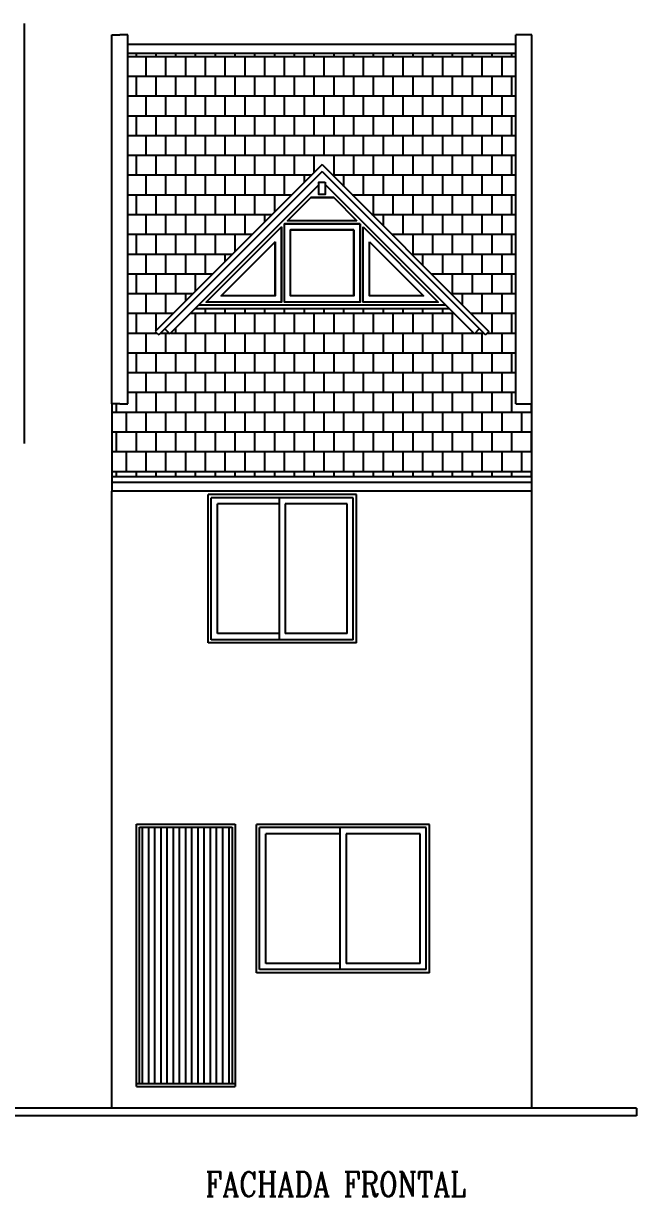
# Model space of a CAD drawing. Extents: x -74 to 202, y -59 to 73.
# Drawn here: x -58.29 to -53.33, y 63.11 to 72.61 of the extents above; entities that cross this region are included whole.
import ezdxf
from ezdxf.enums import TextEntityAlignment as Align

# ---------------------------------------------------------------- set-up
doc = ezdxf.new("R2010")
doc.units = 0
doc.layers.get('0').update_dxf_attribs({"linetype": 'CONTINUOUS'})
for name, color, linetype in [('GRAMA', 72, 'CONTINUOUS'), ('TELHADO', 20, 'CONTINUOUS'), ('TEXTO', 1, 'CONTINUOUS'), ('VISTAL', 30, 'CONTINUOUS'), ('VISTAP', 244, 'CONTINUOUS')]:
    doc.layers.add(name, color=color, linetype=linetype)
doc.styles.add('ROMANC', font='ROMANC.SHX', dxfattribs={"width": 0.8, "height": 0.04})

# ---------------------------------------------------------------- blocks, each defined once
blk = doc.blocks.new('*X120')
at = {"color": 0, "linetype": 'CONTINUOUS'}
for p, q in [((17.65, -7.9975), (17.65, -5.9225)), ((17.7, -7.9975), (17.7, -5.9225)), ((17.75, -7.9975), (17.75, -5.9225)), ((17.8, -7.9975), (17.8, -5.9225)), ((17.85, -7.9975), (17.85, -5.9225)), ((17.9, -7.9975), (17.9, -5.9225)), ((17.95, -7.9975), (17.95, -5.9225)), ((18, -7.9975), (18, -5.9225)), ((18.05, -7.9975), (18.05, -5.9225)), ((18.1, -7.9975), (18.1, -5.9225)), ((18.15, -7.9975), (18.15, -5.9225)), ((18.2, -7.9975), (18.2, -5.9225)), ((18.25, -7.9975), (18.25, -5.9225)), ((18.3, -7.9975), (18.3, -5.9225)), ((18.35, -7.9975), (18.35, -5.9225))]:
    blk.add_line(p, q, dxfattribs=at)
blk = doc.blocks.new('*X118')
at = {"color": 0, "linetype": 'CONTINUOUS'}
for p, q in [((17.5309, 0.32), (20.6709, 0.32)), ((17.6, 0.32), (17.6, 0.3439)), ((17.68, 0.16), (17.68, 0.32)), ((17.76, 0.32), (17.76, 0.3439)), ((17.84, 0.16), (17.84, 0.32)), ((17.92, 0.32), (17.92, 0.3439)), ((18, 0.16), (18, 0.32)), ((18.08, 0.32), (18.08, 0.3439)), ((18.16, 0.16), (18.16, 0.32)), ((18.24, 0.32), (18.24, 0.3439)), ((18.32, 0.16), (18.32, 0.32)), ((18.4, 0.32), (18.4, 0.3439)), ((18.48, 0.16), (18.48, 0.32)), ((18.56, 0.32), (18.56, 0.3439)), ((18.64, 0.16), (18.64, 0.32)), ((18.72, 0.32), (18.72, 0.3439)), ((18.8, 0.16), (18.8, 0.32)), ((18.88, 0.32), (18.88, 0.3439)), ((18.96, 0.16), (18.96, 0.32)), ((19.04, 0.32), (19.04, 0.3439)), ((19.12, 0.16), (19.12, 0.32)), ((19.2, 0.32), (19.2, 0.3439)), ((19.28, 0.16), (19.28, 0.32)), ((19.36, 0.32), (19.36, 0.3439)), ((19.44, 0.16), (19.44, 0.32)), ((19.52, 0.32), (19.52, 0.3439)), ((19.6, 0.16), (19.6, 0.32)), ((19.68, 0.32), (19.68, 0.3439)), ((19.76, 0.16), (19.76, 0.32)), ((19.84, 0.32), (19.84, 0.3439)), ((19.92, 0.16), (19.92, 0.32)), ((20, 0.32), (20, 0.3439)), ((20.08, 0.16), (20.08, 0.32)), ((20.16, 0.32), (20.16, 0.3439)), ((20.24, 0.16), (20.24, 0.32)), ((20.32, 0.32), (20.32, 0.3439)), ((20.4, 0.16), (20.4, 0.32)), ((20.48, 0.32), (20.48, 0.3439)), ((20.56, 0.16), (20.56, 0.32)), ((20.64, 0.32), (20.64, 0.3439)), ((17.5309, 0.16), (20.6709, 0.16)), ((17.6, 0), (17.6, 0.16)), ((17.76, 0), (17.76, 0.16)), ((17.92, 0), (17.92, 0.16)), ((18.08, 0), (18.08, 0.16)), ((18.24, 0), (18.24, 0.16)), ((18.4, 0), (18.4, 0.16)), ((18.56, 0), (18.56, 0.16)), ((18.72, 0), (18.72, 0.16)), ((18.88, 0), (18.88, 0.16)), ((19.04, 0), (19.04, 0.16)), ((19.2, 0), (19.2, 0.16)), ((19.36, 0), (19.36, 0.16)), ((19.52, 0), (19.52, 0.16)), ((19.68, 0), (19.68, 0.16)), ((19.84, 0), (19.84, 0.16)), ((20, 0), (20, 0.16)), ((20.16, 0), (20.16, 0.16)), ((20.32, 0), (20.32, 0.16)), ((20.48, 0), (20.48, 0.16)), ((20.64, 0), (20.64, 0.16)), ((17.5309, 0), (20.6709, 0)), ((17.84, -0.16), (17.84, 0)), ((18.32, -0.16), (18.32, 0)), ((18.48, -0.16), (18.48, 0)), ((18.64, -0.16), (18.64, 0)), ((18.8, -0.16), (18.8, 0)), ((17.68, -0.16), (17.68, 0)), ((18, -0.16), (18, 0)), ((18.16, -0.16), (18.16, 0)), ((18.96, -0.16), (18.96, 0)), ((19.12, -0.16), (19.12, 0)), ((19.28, -0.16), (19.28, 0)), ((19.44, -0.16), (19.44, 0)), ((19.6, -0.16), (19.6, 0)), ((19.76, -0.16), (19.76, 0)), ((19.92, -0.16), (19.92, 0)), ((20.08, -0.16), (20.08, 0)), ((20.24, -0.16), (20.24, 0)), ((20.4, -0.16), (20.4, 0)), ((20.56, -0.16), (20.56, 0)), ((17.5309, -0.16), (20.6709, -0.16)), ((17.6, -0.32), (17.6, -0.16)), ((17.76, -0.32), (17.76, -0.16)), ((17.92, -0.32), (17.92, -0.16)), ((18.08, -0.32), (18.08, -0.16)), ((18.24, -0.32), (18.24, -0.16)), ((18.4, -0.32), (18.4, -0.16)), ((18.56, -0.32), (18.56, -0.16)), ((18.72, -0.32), (18.72, -0.16)), ((18.88, -0.32), (18.88, -0.16)), ((19.04, -0.32), (19.04, -0.16)), ((19.2, -0.32), (19.2, -0.16)), ((19.36, -0.32), (19.36, -0.16)), ((19.52, -0.32), (19.52, -0.16)), ((19.68, -0.32), (19.68, -0.16)), ((19.84, -0.32), (19.84, -0.16)), ((20, -0.32), (20, -0.16)), ((20.16, -0.32), (20.16, -0.16)), ((20.32, -0.32), (20.32, -0.16)), ((20.48, -0.32), (20.48, -0.16)), ((20.64, -0.32), (20.64, -0.16)), ((17.5309, -0.32), (20.6709, -0.32)), ((17.68, -0.48), (17.68, -0.32)), ((17.84, -0.48), (17.84, -0.32)), ((18, -0.48), (18, -0.32)), ((18.16, -0.48), (18.16, -0.32)), ((18.32, -0.48), (18.32, -0.32)), ((18.48, -0.48), (18.48, -0.32)), ((18.64, -0.48), (18.64, -0.32)), ((18.8, -0.48), (18.8, -0.32)), ((18.96, -0.48), (18.96, -0.32)), ((19.12, -0.48), (19.12, -0.32)), ((19.28, -0.48), (19.28, -0.32)), ((19.44, -0.48), (19.44, -0.32)), ((19.6, -0.48), (19.6, -0.32)), ((19.76, -0.48), (19.76, -0.32)), ((19.92, -0.48), (19.92, -0.32)), ((20.08, -0.48), (20.08, -0.32)), ((20.24, -0.48), (20.24, -0.32)), ((20.4, -0.48), (20.4, -0.32)), ((20.56, -0.48), (20.56, -0.32)), ((17.5309, -0.48), (20.6709, -0.48)), ((17.6, -0.64), (17.6, -0.48)), ((17.76, -0.64), (17.76, -0.48)), ((17.92, -0.64), (17.92, -0.48)), ((18.08, -0.64), (18.08, -0.48)), ((18.24, -0.64), (18.24, -0.48)), ((18.4, -0.64), (18.4, -0.48)), ((18.56, -0.64), (18.56, -0.48)), ((18.72, -0.64), (18.72, -0.48)), ((18.88, -0.64), (18.88, -0.48)), ((19.04, -0.6196), (19.04, -0.48)), ((19.2, -0.64), (19.2, -0.48)), ((19.36, -0.64), (19.36, -0.48)), ((19.52, -0.64), (19.52, -0.48)), ((19.68, -0.64), (19.68, -0.48)), ((19.84, -0.64), (19.84, -0.48)), ((20, -0.64), (20, -0.48)), ((20.16, -0.64), (20.16, -0.48)), ((20.32, -0.64), (20.32, -0.48)), ((20.48, -0.64), (20.48, -0.48)), ((20.64, -0.64), (20.64, -0.48)), ((17.5309, -0.64), (19.0196, -0.64)), ((17.68, -0.8), (17.68, -0.64)), ((17.84, -0.8), (17.84, -0.64)), ((18, -0.8), (18, -0.64)), ((18.16, -0.8), (18.16, -0.64)), ((18.32, -0.8), (18.32, -0.64)), ((18.48, -0.8), (18.48, -0.64)), ((18.64, -0.8), (18.64, -0.64)), ((18.8, -0.8), (18.8, -0.64)), ((18.96, -0.6996), (18.96, -0.64)), ((19.1874, -0.64), (20.6709, -0.64)), ((19.28, -0.7326), (19.28, -0.64)), ((19.44, -0.8), (19.44, -0.64)), ((19.6, -0.8), (19.6, -0.64)), ((19.76, -0.8), (19.76, -0.64)), ((19.92, -0.8), (19.92, -0.64)), ((20.08, -0.8), (20.08, -0.64)), ((20.24, -0.8), (20.24, -0.64)), ((20.4, -0.8), (20.4, -0.64)), ((20.56, -0.8), (20.56, -0.64)), ((17.5309, -0.8), (18.8596, -0.8)), ((17.6, -0.96), (17.6, -0.8)), ((17.76, -0.96), (17.76, -0.8)), ((17.92, -0.96), (17.92, -0.8)), ((18.08, -0.96), (18.08, -0.8)), ((18.24, -0.96), (18.24, -0.8)), ((18.4, -0.96), (18.4, -0.8)), ((18.56, -0.96), (18.56, -0.8)), ((18.72, -0.9396), (18.72, -0.8)), ((19.3474, -0.8), (20.6709, -0.8)), ((19.36, -0.8126), (19.36, -0.8)), ((19.52, -0.96), (19.52, -0.8)), ((19.68, -0.96), (19.68, -0.8)), ((19.84, -0.96), (19.84, -0.8)), ((20, -0.96), (20, -0.8)), ((20.16, -0.96), (20.16, -0.8)), ((20.32, -0.96), (20.32, -0.8)), ((20.48, -0.96), (20.48, -0.8)), ((20.64, -0.96), (20.64, -0.8)), ((17.5309, -0.96), (18.6996, -0.96)), ((17.68, -1.12), (17.68, -0.96)), ((17.84, -1.12), (17.84, -0.96)), ((18, -1.12), (18, -0.96)), ((18.16, -1.12), (18.16, -0.96)), ((18.32, -1.12), (18.32, -0.96)), ((18.48, -1.12), (18.48, -0.96)), ((18.64, -1.0196), (18.64, -0.96)), ((19.5074, -0.96), (20.6709, -0.96)), ((19.6, -1.0526), (19.6, -0.96)), ((19.76, -1.12), (19.76, -0.96)), ((19.92, -1.12), (19.92, -0.96)), ((20.08, -1.12), (20.08, -0.96)), ((20.24, -1.12), (20.24, -0.96)), ((20.4, -1.12), (20.4, -0.96)), ((20.56, -1.12), (20.56, -0.96)), ((17.5309, -1.12), (18.5396, -1.12)), ((17.6, -1.28), (17.6, -1.12)), ((17.76, -1.28), (17.76, -1.12)), ((17.92, -1.28), (17.92, -1.12)), ((18.08, -1.28), (18.08, -1.12)), ((18.24, -1.28), (18.24, -1.12)), ((18.4, -1.2596), (18.4, -1.12)), ((19.6674, -1.12), (20.6709, -1.12)), ((19.68, -1.1326), (19.68, -1.12)), ((19.84, -1.28), (19.84, -1.12)), ((20, -1.28), (20, -1.12)), ((20.16, -1.28), (20.16, -1.12)), ((20.32, -1.28), (20.32, -1.12)), ((20.48, -1.28), (20.48, -1.12)), ((20.64, -1.28), (20.64, -1.12)), ((17.5309, -1.28), (18.3796, -1.28)), ((17.68, -1.44), (17.68, -1.28)), ((17.84, -1.44), (17.84, -1.28)), ((18, -1.44), (18, -1.28)), ((18.16, -1.44), (18.16, -1.28)), ((18.32, -1.3396), (18.32, -1.28)), ((19.8274, -1.28), (20.6709, -1.28)), ((19.92, -1.3726), (19.92, -1.28)), ((20.08, -1.44), (20.08, -1.28)), ((20.24, -1.44), (20.24, -1.28)), ((20.4, -1.44), (20.4, -1.28)), ((20.56, -1.44), (20.56, -1.28)), ((17.5309, -1.44), (18.2196, -1.44)), ((17.6, -1.6), (17.6, -1.44)), ((17.76, -1.6), (17.76, -1.44)), ((17.92, -1.6), (17.92, -1.44)), ((18.08, -1.5796), (18.08, -1.44)), ((19.9874, -1.44), (20.6709, -1.44)), ((20, -1.4526), (20, -1.44)), ((20.16, -1.6), (20.16, -1.44)), ((20.32, -1.6), (20.32, -1.44)), ((20.48, -1.6), (20.48, -1.44)), ((20.64, -1.6), (20.64, -1.44)), ((17.5309, -1.6), (18.0596, -1.6)), ((17.68, -1.76), (17.68, -1.6)), ((17.84, -1.76), (17.84, -1.6)), ((18, -1.6596), (18, -1.6)), ((20.1474, -1.6), (20.6709, -1.6)), ((20.24, -1.6926), (20.24, -1.6)), ((20.4, -1.76), (20.4, -1.6)), ((20.56, -1.76), (20.56, -1.6)), ((17.5309, -1.76), (17.8996, -1.76)), ((17.6, -1.92), (17.6, -1.76)), ((17.76, -1.8996), (17.76, -1.76)), ((18.08, -1.92), (18.08, -1.76)), ((18.16, -1.76), (18.16, -1.7219)), ((18.24, -1.92), (18.24, -1.76)), ((18.32, -1.76), (18.32, -1.7219)), ((18.4, -1.92), (18.4, -1.76)), ((18.48, -1.76), (18.48, -1.7219)), ((18.56, -1.92), (18.56, -1.76)), ((18.64, -1.76), (18.64, -1.7219)), ((18.72, -1.92), (18.72, -1.76)), ((18.8, -1.76), (18.8, -1.7219)), ((18.88, -1.92), (18.88, -1.76)), ((18.96, -1.76), (18.96, -1.7219)), ((19.04, -1.92), (19.04, -1.76)), ((19.12, -1.76), (19.12, -1.7219)), ((19.2, -1.92), (19.2, -1.76)), ((19.28, -1.76), (19.28, -1.7219)), ((19.36, -1.92), (19.36, -1.76)), ((19.44, -1.76), (19.44, -1.7219)), ((19.52, -1.92), (19.52, -1.76)), ((19.6, -1.76), (19.6, -1.7219)), ((19.68, -1.92), (19.68, -1.76)), ((19.76, -1.76), (19.76, -1.7219)), ((19.84, -1.92), (19.84, -1.76)), ((19.92, -1.76), (19.92, -1.7219)), ((20, -1.92), (20, -1.76)), ((20.08, -1.76), (20.08, -1.7219)), ((20.16, -1.92), (20.16, -1.76)), ((20.3074, -1.76), (20.6709, -1.76)), ((20.32, -1.7726), (20.32, -1.76)), ((20.48, -1.92), (20.48, -1.76)), ((20.64, -1.92), (20.64, -1.76)), ((17.92, -1.92), (17.92, -1.8791)), ((17.5309, -1.92), (17.7666, -1.92)), ((17.68, -2.08), (17.68, -1.92)), ((17.76, -1.92), (17.76, -1.9134)), ((17.84, -2.08), (17.84, -1.92)), ((18, -2.08), (18, -1.92)), ((18.16, -2.08), (18.16, -1.92)), ((18.32, -2.08), (18.32, -1.92)), ((18.48, -2.08), (18.48, -1.92)), ((18.64, -2.08), (18.64, -1.92)), ((18.8, -2.08), (18.8, -1.92)), ((18.96, -2.08), (18.96, -1.92)), ((19.12, -2.08), (19.12, -1.92)), ((19.28, -2.08), (19.28, -1.92)), ((19.44, -2.08), (19.44, -1.92)), ((19.6, -2.08), (19.6, -1.92)), ((19.76, -2.08), (19.76, -1.92)), ((19.92, -2.08), (19.92, -1.92)), ((20.08, -2.08), (20.08, -1.92)), ((20.24, -2.08), (20.24, -1.92)), ((20.32, -1.92), (20.32, -1.9091)), ((20.4, -2.08), (20.4, -1.92)), ((20.4404, -1.92), (20.6709, -1.92)), ((20.56, -2.08), (20.56, -1.92)), ((17.5309, -2.08), (20.6709, -2.08)), ((17.6, -2.24), (17.6, -2.08)), ((17.76, -2.24), (17.76, -2.08)), ((17.92, -2.24), (17.92, -2.08)), ((18.08, -2.24), (18.08, -2.08)), ((18.24, -2.24), (18.24, -2.08)), ((18.4, -2.24), (18.4, -2.08)), ((18.56, -2.24), (18.56, -2.08)), ((18.72, -2.24), (18.72, -2.08)), ((18.88, -2.24), (18.88, -2.08)), ((19.04, -2.24), (19.04, -2.08)), ((19.2, -2.24), (19.2, -2.08)), ((19.36, -2.24), (19.36, -2.08)), ((19.52, -2.24), (19.52, -2.08)), ((19.68, -2.24), (19.68, -2.08)), ((19.84, -2.24), (19.84, -2.08)), ((20, -2.24), (20, -2.08)), ((20.16, -2.24), (20.16, -2.08)), ((20.32, -2.24), (20.32, -2.08)), ((20.48, -2.24), (20.48, -2.08)), ((20.64, -2.24), (20.64, -2.08)), ((17.5309, -2.24), (20.6709, -2.24)), ((17.68, -2.4), (17.68, -2.24)), ((17.84, -2.4), (17.84, -2.24)), ((18, -2.4), (18, -2.24)), ((18.16, -2.4), (18.16, -2.24)), ((18.32, -2.4), (18.32, -2.24)), ((18.48, -2.4), (18.48, -2.24)), ((18.64, -2.4), (18.64, -2.24)), ((18.8, -2.4), (18.8, -2.24)), ((18.96, -2.4), (18.96, -2.24)), ((19.12, -2.4), (19.12, -2.24)), ((19.28, -2.4), (19.28, -2.24)), ((19.44, -2.4), (19.44, -2.24)), ((19.6, -2.4), (19.6, -2.24)), ((19.76, -2.4), (19.76, -2.24)), ((19.92, -2.4), (19.92, -2.24)), ((20.08, -2.4), (20.08, -2.24)), ((20.24, -2.4), (20.24, -2.24)), ((20.4, -2.4), (20.4, -2.24)), ((20.56, -2.4), (20.56, -2.24)), ((17.5309, -2.4), (20.6709, -2.4)), ((17.6, -2.56), (17.6, -2.4)), ((17.76, -2.56), (17.76, -2.4)), ((17.92, -2.56), (17.92, -2.4)), ((18.08, -2.56), (18.08, -2.4)), ((18.24, -2.56), (18.24, -2.4)), ((18.4, -2.56), (18.4, -2.4)), ((18.56, -2.56), (18.56, -2.4)), ((18.72, -2.56), (18.72, -2.4)), ((18.88, -2.56), (18.88, -2.4)), ((19.04, -2.56), (19.04, -2.4)), ((19.2, -2.56), (19.2, -2.4)), ((19.36, -2.56), (19.36, -2.4)), ((19.52, -2.56), (19.52, -2.4)), ((19.68, -2.56), (19.68, -2.4)), ((19.84, -2.56), (19.84, -2.4)), ((20, -2.56), (20, -2.4)), ((20.16, -2.56), (20.16, -2.4)), ((20.32, -2.56), (20.32, -2.4)), ((20.48, -2.56), (20.48, -2.4)), ((20.64, -2.56), (20.64, -2.4)), ((17.4009, -2.56), (20.8009, -2.56)), ((17.44, -2.56), (17.44, -2.4929)), ((17.52, -2.72), (17.52, -2.56)), ((17.68, -2.72), (17.68, -2.56)), ((17.84, -2.72), (17.84, -2.56)), ((18, -2.72), (18, -2.56)), ((18.16, -2.72), (18.16, -2.56)), ((18.32, -2.72), (18.32, -2.56)), ((18.48, -2.72), (18.48, -2.56)), ((18.64, -2.72), (18.64, -2.56)), ((18.8, -2.72), (18.8, -2.56)), ((18.96, -2.72), (18.96, -2.56)), ((19.12, -2.72), (19.12, -2.56)), ((19.28, -2.72), (19.28, -2.56)), ((19.44, -2.72), (19.44, -2.56)), ((19.6, -2.72), (19.6, -2.56)), ((19.76, -2.72), (19.76, -2.56)), ((19.92, -2.72), (19.92, -2.56)), ((20.08, -2.72), (20.08, -2.56)), ((20.24, -2.72), (20.24, -2.56)), ((20.4, -2.72), (20.4, -2.56)), ((20.56, -2.72), (20.56, -2.56)), ((20.72, -2.72), (20.72, -2.56)), ((20.8, -2.56), (20.8, -2.4929)), ((17.4009, -2.72), (20.8009, -2.72)), ((17.44, -2.88), (17.44, -2.72)), ((17.6, -2.88), (17.6, -2.72)), ((17.76, -2.88), (17.76, -2.72)), ((17.92, -2.88), (17.92, -2.72)), ((18.08, -2.88), (18.08, -2.72)), ((18.24, -2.88), (18.24, -2.72)), ((18.4, -2.88), (18.4, -2.72)), ((18.56, -2.88), (18.56, -2.72)), ((18.72, -2.88), (18.72, -2.72)), ((18.88, -2.88), (18.88, -2.72)), ((19.04, -2.88), (19.04, -2.72)), ((19.2, -2.88), (19.2, -2.72)), ((19.36, -2.88), (19.36, -2.72)), ((19.52, -2.88), (19.52, -2.72)), ((19.68, -2.88), (19.68, -2.72)), ((19.84, -2.88), (19.84, -2.72)), ((20, -2.88), (20, -2.72)), ((20.16, -2.88), (20.16, -2.72)), ((20.32, -2.88), (20.32, -2.72)), ((20.48, -2.88), (20.48, -2.72)), ((20.64, -2.88), (20.64, -2.72)), ((20.8, -2.88), (20.8, -2.72)), ((17.4009, -2.88), (20.8009, -2.88)), ((17.52, -3.04), (17.52, -2.88)), ((17.68, -3.04), (17.68, -2.88)), ((17.84, -3.04), (17.84, -2.88)), ((18, -3.04), (18, -2.88)), ((18.16, -3.04), (18.16, -2.88)), ((18.32, -3.04), (18.32, -2.88)), ((18.48, -3.04), (18.48, -2.88)), ((18.64, -3.04), (18.64, -2.88)), ((18.8, -3.04), (18.8, -2.88)), ((18.96, -3.04), (18.96, -2.88)), ((19.12, -3.04), (19.12, -2.88)), ((19.28, -3.04), (19.28, -2.88)), ((19.44, -3.04), (19.44, -2.88)), ((19.6, -3.04), (19.6, -2.88)), ((19.76, -3.04), (19.76, -2.88)), ((19.92, -3.04), (19.92, -2.88)), ((20.08, -3.04), (20.08, -2.88)), ((20.24, -3.04), (20.24, -2.88)), ((20.4, -3.04), (20.4, -2.88)), ((20.56, -3.04), (20.56, -2.88)), ((20.72, -3.04), (20.72, -2.88)), ((17.4009, -3.04), (20.8009, -3.04)), ((17.44, -3.0844), (17.44, -3.04)), ((17.6, -3.0844), (17.6, -3.04)), ((17.76, -3.0844), (17.76, -3.04)), ((17.92, -3.0844), (17.92, -3.04)), ((18.08, -3.0844), (18.08, -3.04)), ((18.24, -3.0844), (18.24, -3.04)), ((18.4, -3.0844), (18.4, -3.04)), ((18.56, -3.0844), (18.56, -3.04)), ((18.72, -3.0844), (18.72, -3.04)), ((18.88, -3.0844), (18.88, -3.04)), ((19.04, -3.0844), (19.04, -3.04)), ((19.2, -3.0844), (19.2, -3.04)), ((19.36, -3.0844), (19.36, -3.04)), ((19.52, -3.0844), (19.52, -3.04)), ((19.68, -3.0844), (19.68, -3.04)), ((19.84, -3.0844), (19.84, -3.04)), ((20, -3.0844), (20, -3.04)), ((20.16, -3.0844), (20.16, -3.04)), ((20.32, -3.0844), (20.32, -3.04)), ((20.48, -3.0844), (20.48, -3.04)), ((20.64, -3.0844), (20.64, -3.04)), ((20.8, -3.0844), (20.8, -3.04))]:
    blk.add_line(p, q, dxfattribs=at)

msp = doc.modelspace()

# ---------------------------------------------------------------- linework, layer by layer
at = {"layer": 'GRAMA', "color": 112, "linetype": 'CONTINUOUS'}
for p, q in [((-57.57648, 63.82131), (-58.42443, 63.82131)), ((-57.57648, 63.76131), (-58.42443, 63.76131)), ((-54.17648, 63.82131), (-57.57648, 63.82131)), ((-54.17648, 63.76131), (-57.57648, 63.76131)), ((-53.32853, 63.82131), (-54.17648, 63.82131)), ((-53.32853, 63.76131), (-54.17648, 63.76131)), ((-53.32853, 63.82131), (-53.32853, 63.76131))]:
    msp.add_line(p, q, dxfattribs=at)
at = {"layer": 'TELHADO', "color": 1, "linetype": 'CONTINUOUS'}
for p, q in [((-57.57648, 69.52592), (-57.57648, 72.51273)), ((-57.57648, 72.51273), (-57.51148, 72.51273)), ((-57.44648, 72.51273), (-57.51148, 72.51273)), ((-57.44648, 69.52592), (-57.44648, 72.51273)), ((-54.30648, 69.52592), (-54.30648, 72.51273)), ((-54.24148, 72.51273), (-54.30648, 72.51273)), ((-54.17648, 72.51273), (-54.24148, 72.51273)), ((-54.17648, 68.81942), (-54.17648, 72.51273)), ((-57.57648, 69.52592), (-57.57648, 68.81942)), ((-57.51148, 69.52592), (-57.57648, 69.52592)), ((-57.51148, 69.52592), (-57.44648, 69.52592)), ((-54.30648, 69.52592), (-54.24148, 69.52592)), ((-54.24148, 69.52592), (-54.17648, 69.52592)), ((-54.17648, 68.81942), (-57.57648, 68.81942))]:
    msp.add_line(p, q, dxfattribs=at)
at = {"layer": 'TELHADO', "linetype": 'CONTINUOUS'}
for p, q in [((-54.30648, 72.43659), (-57.44648, 72.43659)), ((-54.30648, 72.36273), (-57.44648, 72.36273)), ((-56.93827, 70.25881), (-54.80643, 70.25881)), ((-57.18124, 70.09881), (-57.11181, 70.09881)), ((-57.09827, 70.09881), (-54.64643, 70.09881)), ((-54.63595, 70.09881), (-54.56653, 70.09881))]:
    msp.add_line(p, q, dxfattribs=at)
at = {"layer": 'TELHADO', "color": 20, "linetype": 'CONTINUOUS'}
for p, q in [((-54.17648, 68.93442), (-57.57648, 68.93442)), ((-54.17648, 68.88942), (-57.57648, 68.88942))]:
    msp.add_line(p, q, dxfattribs=at)
at = {"layer": 'VISTAL', "color": 30, "linetype": 'CONTINUOUS'}
msp.add_line((-58.28363, 69.20576), (-58.28363, 72.60576), dxfattribs=at)
at = {"layer": 'VISTAP', "color": 20, "linetype": 'CONTINUOUS'}
for p, q in [((-55.87388, 71.46273), (-57.2243, 70.11231)), ((-55.87388, 71.46273), (-54.52346, 70.11231)), ((-55.87388, 71.40616), (-57.19602, 70.08402)), ((-55.87388, 71.40616), (-54.55174, 70.08402)), ((-56.9002, 70.29688), (-54.84451, 70.29688)), ((-57.2243, 70.11231), (-57.19602, 70.08402)), ((-54.52346, 70.11231), (-54.55174, 70.08402))]:
    msp.add_line(p, q, dxfattribs=at)
at = {"layer": 'VISTAP', "color": 244, "linetype": 'CONTINUOUS'}
for p, q in [((-55.89888, 71.2982), (-57.10504, 70.09204)), ((-55.84888, 71.30125), (-54.64119, 70.09357)), ((-55.96542, 71.19631), (-56.15341, 71.00831)), ((-55.77929, 71.19631), (-55.96542, 71.19631)), ((-55.77929, 71.19631), (-55.5913, 71.00831)), ((-55.5663, 70.98331), (-56.17841, 70.98331)), ((-56.17841, 70.35001), (-56.17841, 70.98331)), ((-55.5913, 71.00831), (-56.15341, 71.00831)), ((-55.5663, 70.35001), (-55.5663, 70.98331)), ((-56.20341, 70.95831), (-56.81171, 70.35001)), ((-56.20341, 70.35001), (-56.20341, 70.95831)), ((-55.6163, 70.93331), (-56.12841, 70.93331)), ((-56.12841, 70.40001), (-56.12841, 70.93331)), ((-55.6163, 70.40001), (-55.6163, 70.93331)), ((-55.5413, 70.95831), (-54.933, 70.35001)), ((-55.5413, 70.35001), (-55.5413, 70.95831)), ((-56.25341, 70.8376), (-56.691, 70.40001)), ((-56.25341, 70.40001), (-56.25341, 70.8376)), ((-55.4913, 70.40001), (-55.4913, 70.8376)), ((-55.4913, 70.8376), (-55.05371, 70.40001)), ((-56.25341, 70.40001), (-56.691, 70.40001)), ((-55.6163, 70.40001), (-56.12841, 70.40001)), ((-55.05371, 70.40001), (-55.4913, 70.40001)), ((-54.87264, 70.32501), (-56.87207, 70.32501)), ((-56.20341, 70.35001), (-56.81171, 70.35001)), ((-55.5663, 70.35001), (-56.17841, 70.35001)), ((-54.933, 70.35001), (-55.5413, 70.35001)), ((-57.14652, 70.13352), (-57.10504, 70.09204)), ((-54.60124, 70.13352), (-54.64119, 70.09357)), ((-56.79648, 67.59061), (-56.79648, 68.79061)), ((-55.59648, 68.79061), (-56.79648, 68.79061)), ((-55.59648, 67.59061), (-55.59648, 68.79061)), ((-56.77148, 67.61561), (-56.77148, 68.76561)), ((-55.62148, 68.76561), (-56.77148, 68.76561)), ((-56.72148, 67.66561), (-56.72148, 68.71561)), ((-56.22148, 68.71561), (-56.72148, 68.71561)), ((-56.22148, 68.76561), (-56.22148, 67.61561)), ((-56.17148, 68.71561), (-56.17148, 67.66561)), ((-55.67148, 68.71561), (-56.17148, 68.71561)), ((-55.67148, 67.66561), (-55.67148, 68.71561)), ((-55.62148, 67.61561), (-55.62148, 68.76561)), ((-56.22148, 67.66561), (-56.72148, 67.66561)), ((-55.67148, 67.66561), (-56.17148, 67.66561)), ((-55.59648, 67.59061), (-56.79648, 67.59061)), ((-55.62148, 67.61561), (-56.77148, 67.61561)), ((-56.40531, 64.91888), (-56.40531, 66.11888)), ((-55.00531, 66.11888), (-56.40531, 66.11888)), ((-55.00531, 64.91888), (-55.00531, 66.11888)), ((-56.38031, 64.94388), (-56.38031, 66.09388)), ((-55.03031, 66.09388), (-56.38031, 66.09388)), ((-56.33031, 64.99388), (-56.33031, 66.04388)), ((-55.73031, 66.04388), (-56.33031, 66.04388)), ((-55.73031, 66.09388), (-55.73031, 64.94388)), ((-55.68031, 66.04388), (-55.68031, 64.99388)), ((-55.08031, 66.04388), (-55.68031, 66.04388)), ((-55.08031, 64.99388), (-55.08031, 66.04388)), ((-55.03031, 64.94388), (-55.03031, 66.09388)), ((-55.73031, 64.99388), (-56.33031, 64.99388)), ((-55.08031, 64.99388), (-55.68031, 64.99388)), ((-55.00531, 64.91888), (-56.40531, 64.91888)), ((-55.03031, 64.94388), (-56.38031, 64.94388))]:
    msp.add_line(p, q, dxfattribs=at)
at = {"layer": 'VISTAP', "linetype": 'CONTINUOUS'}
for p, q in [((-55.89888, 71.32131), (-55.84888, 71.32131)), ((-55.89888, 71.22131), (-55.89888, 71.32131)), ((-55.84888, 71.32131), (-55.84888, 71.22131)), ((-55.84888, 71.22131), (-55.89888, 71.22131)), ((-57.37648, 63.99631), (-57.37648, 66.12131)), ((-57.37648, 66.12131), (-56.57648, 66.12131)), ((-56.57648, 66.12131), (-56.57648, 63.99631)), ((-57.35148, 64.02131), (-57.35148, 66.09631)), ((-57.35148, 66.09631), (-56.60148, 66.09631)), ((-56.60148, 66.09631), (-56.60148, 64.02131)), ((-57.37648, 64.02131), (-56.57648, 64.02131)), ((-57.37648, 63.99631), (-56.57648, 63.99631))]:
    msp.add_line(p, q, dxfattribs=at)
at = {"layer": 'VISTAP', "color": 5, "linetype": 'CONTINUOUS'}
for p, q in [((-57.57648, 63.82131), (-57.57648, 68.81942)), ((-54.17648, 63.82131), (-54.17648, 68.81942))]:
    msp.add_line(p, q, dxfattribs=at)
at = {"layer": 'VISTAP', "color": 20, "linetype": 'CONTINUOUS'}
msp.add_lwpolyline([(-55.84888, 71.32131), (-55.84888, 71.22131), (-55.89888, 71.22131), (-55.89888, 71.32131)], close=True, dxfattribs=at)
at = {"layer": 'VISTAP', "color": 244, "linetype": 'CONTINUOUS'}
for points in [[(-55.5913, 71.00831), (-56.15341, 71.00831), (-55.96542, 71.19631), (-55.77929, 71.19631)], [(-55.5663, 70.98331), (-55.5663, 70.35001), (-56.17841, 70.35001), (-56.17841, 70.98331)], [(-56.20341, 70.95831), (-56.20341, 70.35001), (-56.81171, 70.35001)], [(-55.6163, 70.93331), (-55.6163, 70.40001), (-56.12841, 70.40001), (-56.12841, 70.93331)], [(-55.5413, 70.95831), (-54.933, 70.35001), (-55.5413, 70.35001)], [(-56.25341, 70.8376), (-56.25341, 70.40001), (-56.691, 70.40001)], [(-55.4913, 70.8376), (-55.05371, 70.40001), (-55.4913, 70.40001)]]:
    msp.add_lwpolyline(points, close=True, dxfattribs=at)

# ---------------------------------------------------------------- block references
at = {"layer": 'TELHADO', "linetype": 'CONTINUOUS'}
msp.add_blockref('*X118', (-74.97738, 72.01881), dxfattribs=at)
at = {"layer": 'VISTAP', "linetype": 'CONTINUOUS'}
msp.add_blockref('*X120', (-74.97738, 72.01881), dxfattribs=at)

# ---------------------------------------------------------------- texts
at = {"layer": 'TEXTO', "color": 5, "linetype": 'CONTINUOUS', "style": 'ROMANC', "width": 0.8}
msp.add_text('FACHADA FRONTAL  ', height=0.2, dxfattribs=at).set_placement((-55.65629, 63.20654), align=Align.MIDDLE)

doc.saveas('drawing.dxf')
